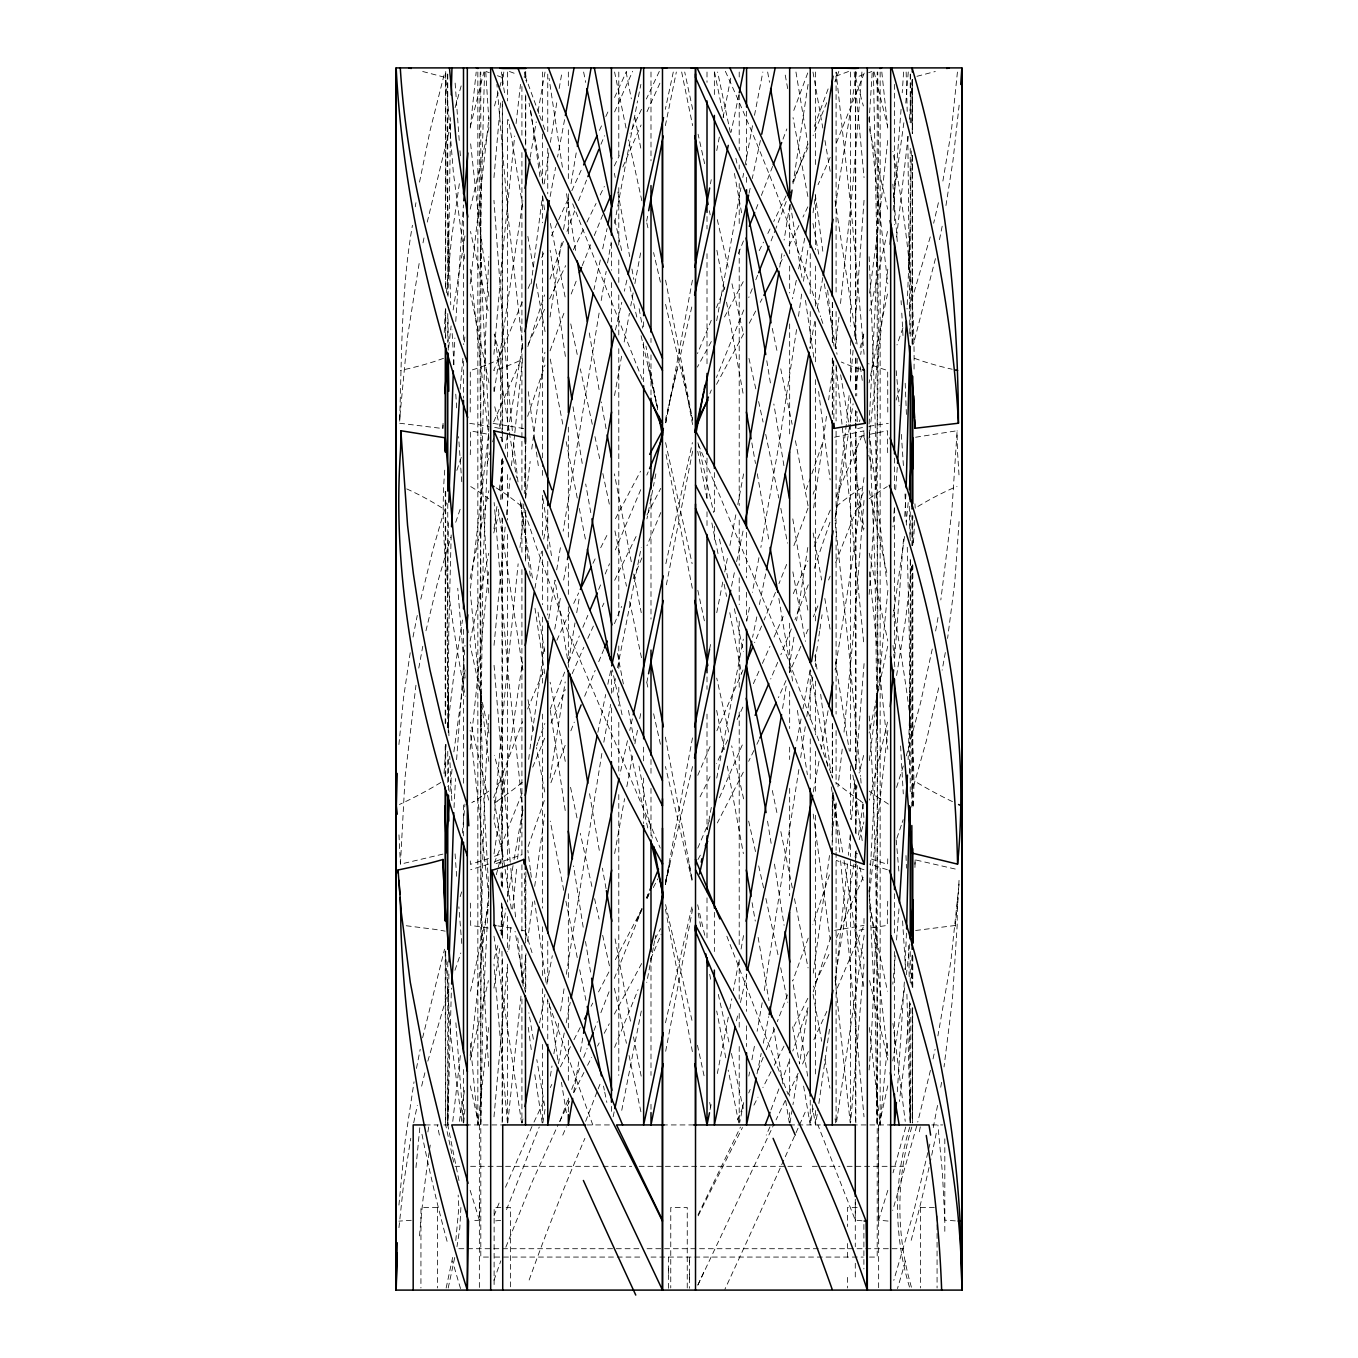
<?xml version="1.0" encoding="UTF-8"?>
<svg xmlns="http://www.w3.org/2000/svg" width="1358" height="1358" viewBox="0 0 1358 1358"><rect width="100%" height="100%" fill="white"/><g stroke="black" fill="none" stroke-linecap="round" stroke-linejoin="round"><path stroke-width="0.75" stroke-dasharray="5 3.75" d="M445.39 337.514L445.424 308.86M445.458 288.388L445.696 72.11M445.186 776.98L445.203 746.153M445.203 723.542L445.254 491.273M488.897 426.463L483.092 563.791L480.936 726.734C478.627 570.037 481.683 413.256 488.88 256.713M493.973 391.308L493.973 387.522M501.968 935.068L501.968 900.184M501.968 885.806L501.968 871.412M501.968 863.196L502.002 517.907M502.002 499.421L502.002 458.308M502.002 441.859L502.341 102.088M502.358 85.724L502.358 77.525L497.469 75.709M502.392 1121.165L502.494 955.115M502.494 938.14L502.528 904.173M502.528 887.198L502.545 870.206M502.545 868.322L501.051 780.935L494.414 755.32M525.359 943.148L525.359 873.466M525.41 561.075L525.427 511.745M525.427 497.351L525.444 445.984M525.665 145.068L525.699 95.96M525.784 989.082L525.801 955.115M525.818 938.14L525.869 870.206M668.425 1273.583L668.425 1268.083M689.575 1279.083L689.575 1273.583M689.575 1262.567L689.575 1257.067L689.575 1288.267M855.625 1121.165L855.642 864.35M855.642 862.466L855.642 851.721M855.829 1122.913L856.049 921.997L857.356 865.47M873.415 72.025L877.251 266.032L878.711 150.585L877.743 72.025M869.086 890.424L875.112 1010.878L877.2 1124.933C877.183 988.132 877.743 851.16 869.137 714.563M888.081 1221.063L878.626 1220.163L878.643 1124.933L878.643 1288.029M911.846 807.11L911.982 566.15M911.999 545.729L912.016 515.106M912.118 343.574L912.236 155.712M912.253 133.237L912.287 80.156M912.848 805.617L912.848 565.183M912.848 544.643L912.848 515.87M448.021 296.265L450.635 117.62M451.179 534.984L448.802 629.127L448.242 735.561M912.542 1122.913L912.729 1007.738M912.763 987.538L912.814 955.2M458.987 1180.577L447.767 1124.933L451.416 988.115M909.894 333.712L907.823 136.292M911.32 150.908L909.945 234.068L907.042 308.962M907.263 547.274L909.317 637.292L909.554 727.073L910.895 637.309L910.352 557.544M909.622 773.211L909.741 694.413M448.87 974.009L447.767 1124.933L448.021 1092.222M832.182 845.304L832.284 792.631M480.97 694.108C479.866 819.434 480.053 944.913 488.897 1069.985M525.393 446.612L524.273 493.599M855.608 71.516L855.88 343.608M869.12 256.713C876.334 413.256 879.373 570.037 877.064 726.734L874.908 563.791L869.103 426.463M484.585 72.025C479.493 246.07 475.589 420.573 488.846 594.38M877.506 694.193L874.824 786.825L869.086 892.681L887.826 1055.522M501.866 459.836L500.678 499.506M832.284 832.081L833.286 792.648M855.642 832.081L856.864 785.722M878.32 200.458L875.52 300.542L869.069 424.579M442.912 854.114L400.423 864.146L405.108 776.793L415.955 685.23M443.064 423.323L442.861 428.551L399.541 423.221C401.849 357.12 400.95 290.748 412.442 225.275M448.327 522.728L447.088 629.127L448.446 727.073L448.259 694.413M908.841 267.356L909.571 233.882M910.2 694.481L908.129 759.682M447.461 74.113L446.969 184.145L450.754 304.803M480.257 72.025L479.289 150.585L480.749 266.032L480.715 233.61M460.888 1207.517L459.802 1228.294L456.967 1246.678M887.742 858.833L887.623 864.367L869.578 858.443M833.727 361.075L833.863 419.877M470.275 454.709L470.462 447.919A469.325 331.861 -90 0 0 470.632 430.859L488.218 434.305M887.725 901.237L887.521 908.112A465.964 329.485 -90 0 0 887.334 925.392L869.816 928.04M914.936 867.473L915.173 859.835L957.152 869.476M912.338 955.76L911.167 984.194M857.17 358.393L856.711 395.908M914.053 369.07C914.817 296.078 906.516 223.052 892.834 151.383M444.728 470.157C438.617 546.001 451.976 621.845 465.251 696.264M470.224 412.068L470.309 370.513L474.163 369.308A329.858 233.253 90 0 0 495.246 361.194L500.83 358.393L494.295 334.594M959.037 880.357L957.339 911.371A477.218 477.218 0 0 0 957.186 925.222L952.399 999.794L944.031 1066.913M906.448 933.099L904.92 969.765M915.615 437.242L957.135 430.741L951.788 511.864L940.822 599.947M444.236 332.557L445.237 310.744M442.861 428.551L442.997 425.071M959.071 521.608L954.81 582.073L947.595 638.413M913.272 806.177C916.922 739.108 903.732 672.346 893.191 606.381M453.623 364.742L454.896 338.04M914.749 520.335L913.289 545.712M454.03 807.62L455.524 778.524M905.888 493.956L904.649 518.569M494.685 427.329L500.372 428.551L500.83 358.393M523.815 503.954L523.594 508.418L535.68 545.152L564.86 624.357L660.243 848.088M904.343 982.004L897.282 1092.222M455.762 321.456L463.451 204.939M444.049 773.534L446.001 744.49M456.594 759.682L464.996 645.474M399.948 415.972L407.434 337.242L419.639 260.38M912.186 79.426L909.487 119.283M903.494 539.075L894.515 659.733M400.016 416.193L399.541 423.221M869.069 121.524L872.226 72.025M488.863 714.563C480.257 851.16 480.817 988.132 480.8 1124.933L482.888 1010.878L488.914 890.424M864.044 200.322L854.114 337.853M903.596 72.042L902.221 92.751M914.885 864.282L915.173 859.835M861.923 72.025L853.011 183.822L840.161 306.806M908.264 71.957L905.684 104.447M869.154 594.38C878.083 474.349 879.577 353.912 877.285 233.61M869.103 1069.985C877.947 944.913 878.151 819.434 877.03 694.108M957.424 72.076L951.415 130.402L942.707 182.125M909.945 1004.054L905.633 1052.806L899.335 1101.525M398.929 1205.089L405.142 1140.873L414.037 1081.834M864.011 500.474L853.927 629.009L843.708 735.374M901.067 109.336L892.919 213.104M897.265 467.373L895.669 489.932M446.375 292.887L451.399 239.364L459.564 182.125M959.071 884.092L950.872 961.345L937.903 1035.933M894.328 508.384L892.953 526.819M493.956 177.592L500.695 100.899M898.979 908.858L896.246 943.47M398.913 744.557L403.564 697.706L410.235 652.57M493.905 354.336L502.918 250.279L514.699 136.004M493.973 819.247L504.836 694.108L518.145 563.791M864.078 663.587L855.676 769.511M864.044 964.112L850.583 1122.913M415.972 1167.574L419.86 1127.038M398.946 1227.666L403.733 1182.886L410.778 1138.276M854.827 779.798L851.398 820.962M895.245 955.676L892.834 984.194M460.141 389.203L462.857 358.376M494.023 645.305L505.159 527.057M853.096 350.228L850.414 381.14M887.86 590.289L879.39 678.151L869.239 761.397M959.138 105.177L952.96 160.787L945.592 207.859M462.348 833.082L464.979 804.004M908.095 136.411L896.365 239.11M850.227 834.695L848.394 855.285M449.888 791.595L452.231 767.1M493.989 1116.819L507.536 964.112M508.826 949.836L511.1 925.341M887.623 1043.284L880.154 1124.933L869.29 1026.869M955.285 926.275L957.882 897.57M463.689 1122.896L464.996 1108.586M507.79 1122.896L521.149 994.548M849.106 395.568L846.509 422.355M847.613 863.875L835.068 984.346M452.774 1121.385L460.566 1053.791M911.625 566.575L905.718 618.535L896.331 677.269M464.385 341.927L465.183 333.712M470.377 1043.284L477.846 1124.933L488.71 1026.869M512.645 909.011L516.855 866.132M887.708 140.519L879.441 217.416L869.137 296.485M470.191 749.26L488.71 571.854M887.793 269.224L869.052 438.498M908.196 502.579L906.21 521.947M470.258 128.059L476.183 72.042M447.512 727.667L453.928 674.451L462.501 619.995M887.86 730.434L869.171 896.433M470.445 588.235L488.744 432.506M506.415 514.801L510.184 477.948M511.457 465.658L514.614 434.849M514.818 432.795L522.592 358.682M470.174 1055.522L488.931 892.579L483.176 786.825L480.494 694.193M517.585 858.935L522.881 809.147L513.918 860.446M846.306 424.409L835.17 520.878M909.826 943.997L906.414 974.637M470.224 283.788L488.982 117.62M903.851 122.78L893.089 200.611M448.7 347.258L451.111 325.937M842.215 749.09L837.954 786.825M503.801 72.025L502.426 84.383L502.358 71.516M516.074 123.595L520.487 84.366M519.961 547.461L524.443 508.588M453.878 751.84L465.132 669.901M522.592 982.309L526.038 953.723M525.648 498.352L530.18 461.431M838.955 317.246L835.204 348.378M904.564 536.444L892.919 617.007M531.114 283.839L542.47 196.299M835.917 804.004L831.69 838.344M528.686 759.377L529.535 752.519M529.976 749.09L544.609 645.305M527.549 941.484L533.066 898.589M833.676 360.736L828.652 399.88M531.742 449.091L544.898 352.282M493.989 528.822L496.96 506.262M829.5 855.506L813.102 974.314M453.148 309.964L465.047 235.579M534.696 886.333L544.779 814.104M864.028 477.524L850.736 571.854L835.102 669.935M829.483 1029.228L818.721 1104.597M864.163 935.136L836.409 1122.896M494.023 853.826L522.558 661.821M826.479 416.346L813.238 510.71M904.717 987.656L892.766 1060.921M494.227 391.443L522.949 200.78M813.035 212.799L815.343 196.163M807.823 250.279L803.444 281.547M499.201 489.848L503.36 461.092M493.939 988.115L499.88 947.358M801.661 294.058L798.385 317.025M544.219 183.822L548.802 152.673M796.569 329.553L779.543 440.875L760.853 547.461M856.575 72.042L835.221 206.874M821.454 618.824L822.065 614.75M808.061 84.383L793.021 183.822M798.877 769.511L763.96 992.511M800.66 757.509L805.26 726.683M819.655 631.029L818.127 641.214M819.96 629.009L821.166 620.861M863.756 333.932L860.7 354.472M863.162 804.191L857.984 838.429M550.041 317.025L561.906 239.857M807.789 547.478L796.535 620.861M806.788 716.498L813.238 673.772M815.089 661.55L816.311 653.419M816.616 651.382L817.533 645.288M550.092 778.083L565.2 681.903M807.654 1010.997L799.472 1063.942M459.377 1121.335L464.742 1088.912M501.764 935.136L505.94 908.655M858.833 366.796L855.031 391.443M550.397 142.301L557.052 100.899M505.227 448.768L507.79 432.336M558.681 1023.219L553.894 1053.774M560.599 1010.997L564.079 988.59M566.286 974.314L602.018 752.519M835.051 518.62L849.904 424.29M850.227 422.236L853.113 403.767M855.846 852.111L854.759 858.952M427.872 1131.927L429.009 1124.933M548.768 618.824L555.032 580.121L568.866 667.712M455.796 1240.55L458.834 1207.517L458.172 1195.057M550.363 1076.147L551.976 1065.979M789.762 204.634L784.109 240.043M793.972 637.157L788.811 669.749M911.846 1127.004C895.533 1180.323 896.127 1236.832 912.287 1290.1M415.276 206.806L415.938 202.698M508.113 430.282L522.762 343.981M563.57 229.451L568.968 196.163M797.553 1076.147L792.97 1104.614M853.944 864.078L835.068 978.083M812.186 1104.614L815.479 1124.933L818.093 1108.671M542.844 1122.913L545.152 1108.688L536.817 1059.596M782.564 708.452L786.197 686.045M779.713 267.153L782.429 250.466M790 1122.913L791.986 1110.725M941.569 1082.309L940.279 1089.999M556.695 569.919L560.43 547.478M507.909 896.433L513.324 863.875M568.544 661.55L575.011 622.898M522.253 1122.896L522.932 1118.805M573.704 1092.392L578.763 1061.837M803.613 1086.077L810.251 1124.933L812.95 1108.586M571.039 183.686L576.607 150.5M599.099 313.07L563.146 531.148M580.46 1051.652L583.193 1035.339M530.214 157.138L536.257 121.83M601.187 300.542L606.16 271.328M576.726 612.713L579.493 596.417M559.156 88.508L562.042 72.025M607.586 262.977L611.202 242.131M938.005 617.449L935.238 633.235M418.773 668.102L422.779 646.289M538.057 111.458L545.016 72.042M762.178 1002.713L757.136 1031.265M945.321 652.536L942.146 670.173M534.95 588.235L541.503 551.399M828.074 710.709L821.183 749.26M614.512 223.374L637.564 100.899M603.818 742.232L610.642 704.378M554.76 629.127L560.65 596.417M614.529 395.568L621.93 354.336M614.631 853.571L624.595 798.657M822.846 277.541L816.786 310.829M810.047 669.986L802.985 708.774M624.171 341.978L629.399 313.308M716.668 320.743L740.908 187.845M470.089 641.078L488.727 553.3M470.513 991.238L488.541 905.447M558.444 1063.603L564.215 1032.98M743.539 935.543L740.925 949.836M887.47 294.007L869.069 382.854M543.743 539.109L548.293 514.529M563.638 580.053L566.642 563.672M633.151 292.904L630.757 305.889M539.635 1022.897L544.914 994.379M692.648 908.808L665.607 1051.652M707.246 829.534L708.503 822.676M708.825 820.962L711.354 807.229M751.908 1059.8L754.912 1043.504M818.993 761.227L813.255 792.02M564.572 119.691L557.595 157.036M634.865 283.635L641.112 250.279M692.444 280.138L665.403 424.579L670.071 399.659L692.41 304.345M626.819 786.655L633.252 752.366M745.152 165.014L752.536 125.649M742.826 177.457L743.607 173.315M665.895 880.425L692.648 737.088M716.752 778.083L743.318 639.177M814.851 321.235L809.826 348.089M738.667 962.075L733.337 990.627M419.52 182.125L430.113 130.402L444.983 71.38M612.899 692.156L615.581 677.897M653.69 945.762L655.608 935.543M653.3 947.799L646.748 982.462M743.607 473.857L737.784 504.565M758.952 557.663L752.366 592.343M937.546 1105.429L932.691 1130.535M413.002 637.055L417.262 615.429M550.143 196.486L555.626 167.407M546.85 984.194L552.299 955.676M710.455 183.822L711.236 179.663M692.631 451.145L665.692 588.269M729.857 1008.96L731.792 998.775M748.835 1076.096L749.599 1072.022M887.691 646.255L869.137 733.048M470.106 578.423L488.846 490.662M416.465 1068.423L420.199 1049.293M646.646 221.116L648.241 212.799M617.517 667.712L641.231 547.478M716.752 150.585L719.519 136.072M754.505 115.311L762.856 72.025M634.882 743.794L637.513 730.095M728.312 1017.108L716.82 1076.147M801.067 718.959L796.161 744.252M723.084 117.433L731.096 76.15M735.832 514.801L729.908 545.441M641.299 1010.997L621.268 1112.745M746.883 620.861L750.023 604.565M932.267 649.039L920.571 702.68L906.261 756.1M639.737 718.535L641.332 710.387M709.572 649.379L711.168 641.231M724.731 571.956L727.922 555.643M942.18 226.192L938.853 242.844M655.863 473.857L653.453 486.147M566.201 1022.778L570.224 1002.391M716.752 612.713L723.135 580.121M804.734 238.227L798.181 271.057M887.504 231.437L869.867 310.778M743.692 1102.56L739.618 1122.896M652.638 490.238L646.951 518.875M646.934 681.903L647.749 677.829M665.301 884.516L669.392 864.095L665.539 882.428M423 242.844L424.409 235.817M413.698 1122.794L417.296 1105.412M638.396 96.774L640.891 84.383M470.207 1060.038L488.405 980.578M665.352 125.649L676.335 72.025M711.117 1104.614L709.487 1112.745M738.837 94.856L731.096 132.201M796.314 280.291L792.495 298.794M765.623 573.908L759.377 604.599M920.317 1126.851L918.619 1135.118M470.191 209.149L489.05 126.888M757.017 1073.822L761.193 1053.401M763.281 1043.199L768.713 1016.667M613.137 1116.768L614.393 1110.64M756.83 616.855L752.587 637.292M887.793 1085.857L879.152 1124.933M597.843 732.268L605.702 694.481M607.824 684.279L610.811 669.986M731.538 586.198L734.525 571.871M736.647 561.635L743.064 530.91M673.279 72.042L665.318 109.336M760.395 140.434L752.264 178.475M938.684 687.827L926.377 740.704L911.49 793.411M446.154 1288.029L453.182 1254.928M909.792 1127.004C893.547 1179.525 893.547 1235.508 909.792 1288.029M427.244 222.118L451.416 121.354M425.971 630.74L437.734 581.869L450.873 537.14M600.304 259.955L593.972 289.543M448.208 1288.029L454.845 1256.999M887.521 722.15L869.443 800.117M422.593 1037.835L444.541 949.174M602.68 248.853L607.06 228.517M665.878 563.672L692.41 442.606M665.437 884.465L669.85 864.078M933.031 1058.884L935.102 1049.31M929.874 1144.081L913.611 1212.083L893.802 1280.339M749.056 193.243L750.261 187.71M736.46 1020.86L738.243 1012.712M740.466 1002.527L746.747 974.009M632.336 718.857L629.756 730.434M470.275 126.854L483.889 71.957M420.776 599.15L432.863 549.905L446.442 502.85M627.481 740.704L619.791 774.926M665.488 1022.778L692.41 904.581M935.441 258.614L913.442 344.202M938.412 202.698L933.659 223.221M615.446 330.011L621.794 302.274M692.546 766.523L666.048 880.374M626.87 280.087L624.324 291.189M665.301 420.182L670.071 399.659M930.434 1070.359L917.736 1122.098M670.088 399.88L677.778 366.796M421.642 1086.145L425.377 1070.749M863.637 755.404L859.105 773.025M493.786 532.913L498.59 514.546M427.821 1061.141L449.651 986.4M930.247 236.92L908.638 310.778M859.461 421.591L859.92 419.843M863.298 824.187L863.875 821.963M862.72 826.394L859.224 839.702M905.701 1127.038L893.021 1172.82M496.281 874.756L497.809 869.001M916.735 1125.935L892.715 1210.453M494.516 105.975L499.167 88.898M863.705 334.594L859.393 350.466M856.236 850.804L855.642 853.028L857.628 853.842M498.318 867.083L500.406 859.427A379.018 268.001 -90 0 1 494.482 861.838M494.142 958.884L498.437 943.403M455.117 107.588L461.839 83.449M499.693 86.997L502.358 77.525M501.068 934.117L501.662 899.692M887.843 1190.321L878.626 1220.163M830.756 937.054L812.797 993.224M903.308 765.98L896.467 787.725M527.855 346.494L544.592 294.907M460.175 896.636L461.839 891.374M829.432 874.824L812.865 924.696M527.651 416.346L544.999 365.047M829.976 522.219L813.798 569.579M896.11 400.067L899.522 389.576M902.221 822.473L903.138 819.672M456.848 470.411L461.737 456.016M455.711 522.287L460.752 507.468M454.947 970.291L460.837 953.01M901.288 825.274L896.535 839.244M528.143 846.526L544.49 800.117M807.942 1007.67L792.8 1051.007M902.934 327.872L896.993 344.932M550.007 279.035L563.366 241.351M493.973 1280.339L500.83 1260.818M808.197 938.14L792.953 980.357M550.058 350.822L565.115 309.98M536.665 745.746L537.819 742.554M813.086 494.176L814.359 490.662M559.954 1121.385L568.391 1098.299M493.667 797.604L522.541 721.675M538.396 740.959L544.847 723.424M828.125 88.898L813.442 128.806M807.976 508.248L792.766 548.649M788.896 1061.854L782.276 1079.899M506.534 1209.622L539.228 1127.038M808.248 584.806L794.939 619.808M566.999 231.437L574.655 210.88M807.738 72.959L792.614 113.614M864.231 73.094L835.408 145.374M807.789 144.05L793.496 182.295M571.684 1089.422L580.341 1066.268M838.82 71.38L834.881 81.82M550.907 782.734L565.454 744.625M505.855 1247.17L531.725 1182.886L558.121 1124.73M778.915 1088.912L770.716 1110.538M787.555 994.82L777.285 1021.657M783.006 139.11L786.859 128.908M583.702 1057.356L587.097 1048.427M550.228 709.131L564.673 672.091M786.231 201.476L775.927 228.348M585.654 1121.335L597.452 1090.712M863.162 492.682L835.442 563.197M772.6 166.406L761.363 195.467M578.559 200.611L586.537 180.071M593.938 1030.569L597.401 1021.64M571.192 294.007L577.371 278.05M771.089 240.875L775.197 230.266M600.864 1012.712L609.267 991.238M756.016 209.166L758.698 202.325M494.006 1215.817L500.389 1199.725M598.148 1088.912L600.983 1081.681M774.501 1028.804L766.048 1050.226M582.242 265.659L590.713 244.423M570.869 730.791L574.281 722.15M755.795 279.816L757.9 274.503M614.308 978.439L642.028 909.334M786.621 564.419L778.966 583.668M752.281 288.677L748.75 297.555M738.379 253.64L743.454 240.943M743.777 309.964L716.447 377.49M826.75 102.682L813.136 135.596M614.597 1047.391L638.107 989.609M791.324 628.924L780.85 654.743M763.196 1057.356L757.458 1071.615M568.798 661.753L579.323 635.934M522.015 793.411L493.735 864.367L521.896 854.793M775.452 592.411L764.13 619.995M594.278 235.579L602.731 214.903M584.653 696.264L595.177 670.377M527.634 709.012L543.828 670.173M724.9 286.945L716.481 307.57M709.894 393.531L711.354 389.967M646.714 897.825L648.292 893.988M828.584 580.002L830.111 576.267M864.011 918.466A465.964 329.485 90 0 0 863.977 925.392L836.324 990.22M600.983 144.237L604.514 135.715M711.269 320.267L697.486 353.572M532.743 767.083L545.101 737.173M598.725 661.736L603.699 649.65M834.542 437.208L864.011 430.859L835.034 499.235M748.716 1092.969L750.193 1089.422M582.854 627.328L587.861 615.293M505.499 1187.231L532.217 1125.935M614.427 623.729L621.625 606.432M660.82 512.492L646.985 545.712M777.71 662.331L770.716 679M817.872 605.906L813.357 616.77M633.201 578.712L641.91 557.883M761.6 626.038L754.624 642.673M650.822 958.935L661.176 934.236M742.843 1107.194L736.902 1121.385M863.094 877.319L835.425 940.432M493.684 421.897L521.71 358.156M640.738 489.661L615.378 549.888M646.832 475.113L648.19 471.871M605.176 574.01L609.538 563.689M598.657 589.491L600.83 584.33M551.009 723.084L565.284 689.592M808.129 629.195L804.836 636.953M697.791 775.316L710.964 744.49M622.83 166.983L641.095 124.987M743.03 669.918L716.226 732.251M800.864 646.289L789.422 672.77M522.151 302.223L493.667 370.513L497.52 369.308A329.858 233.253 90 0 0 518.603 361.194L522.338 359.344M614.614 111.916L632.641 71.278M562.755 1135.118L566.32 1126.851M697.757 848.105L709.487 820.775M719.417 797.723L743.25 742.707M641.893 908.57L636.308 921.471L641.638 910.03M646.663 897.519L648.258 893.836M528.092 288.507L531.097 281.649M572.159 673.704L583.838 647.24M807.925 147.683L792.461 182.125M830.23 157.375L818.059 184.705M830.315 510.065L812.729 549.905M774.06 637.055L784.313 613.884M786.01 680.562L778.406 697.689M762.398 663.434L769.952 646.357M541.706 257.596L544.779 250.721M556.899 640.263L569.647 612.186M758.935 671.208L753.384 683.668M793.293 593.65L807.891 560.803M647.019 111.679L660.752 81.327M557.103 223.221L550.177 238.652M587.793 638.413L593.378 626.072M769.952 1126.851L766.235 1135.118M558.647 219.809L568.713 197.572M742.86 707.077L736.443 721.132M826.886 1011.269L812.831 1041.942M571.837 190.697L582.022 168.358M599.421 130.402L602.612 123.476M605.787 116.55L608.978 109.625M614.563 97.47L626.53 71.38M534 1122.098L544.779 1099.08M528.143 344.202L544.592 309.318M659.309 71.363L646.391 98.981M602.273 606.686L603.92 603.173M646.968 898.606L648.751 894.803M697.774 1285.228L772.974 1126.342M697.995 1284.77L704.598 1270.579M573.704 603.444L578.644 592.954M808.366 1051.533L801.169 1066.913M807.823 206.84L802.985 217.025M727.752 739.872L716.43 763.671M828.923 954.419L813.289 987.147M798.148 1073.312L788.285 1094.175M786.044 195.858L773.721 221.524M641.502 109.319L630.01 133.373M756.864 744.32L759.088 739.669M785.23 1100.591L776.046 1119.892M614.665 580.307L636.834 534.95M549.617 298.845L565.692 265.625M642.028 908.689L614.495 961.345M647.121 898.079L650.516 891.001M559.666 1121.504L569.834 1100.608M698.029 1214.901L740.466 1127.038M753.894 750.516L748.648 761.346M614.325 165.931L619.282 155.661M798.928 225.513L787.878 248.107M550.296 1087.588L551.84 1084.397M573.382 249.855L583.617 228.908M586.945 222.118L596.06 203.445M600.219 194.924L604.361 186.402M807.84 998.3L792.817 1028.583M592.92 563.349L595.5 558.138M710.081 776.674L698.776 799.404M698.148 1215.834L742.486 1127.53M767.83 233.457L770.359 228.348M560.413 1066.845L570.75 1046.118M573.806 1092.579L584.313 1071.734M743.318 772.159L717.347 822.948M600.677 547.732L608.486 532.251M779.984 263.876L784.381 255.117M759.173 250.704L763.519 242.097M783.99 1046.118L774.298 1065.249M573.959 1039.753L580.443 1027.004M771.038 1071.615L762.907 1087.571M753.928 1105.14L758.002 1097.162M646.968 514.954L660.752 488.388M587.573 1065.317L591.698 1057.322M591.086 1006.278L592.733 1003.087M615.48 518.654L640.518 471.243M743.25 281.649L723.288 319.317M760.242 302.342L762.059 298.845M598.522 991.934L608.995 971.853M653.266 887.606L657.883 878.813M597.52 1046.118L599.184 1042.91M755.659 311.067L748.309 325.02M604.225 1033.319L609.284 1023.745M743.675 333.745L716.532 384.348M614.376 1014.154L641.757 963.331M697.961 859.58L700.405 855.014M711.32 341.503L697.384 367.084M654.946 939.074L660.599 928.685M471.786 802.731L473.925 801.305M495.127 802.731L497.266 801.305M494.55 856.304L502.562 853.231L494.244 821.997M848.546 71.499L835.543 76.32M863.722 74.503L855.54 77.525L863.382 105.975M868.611 72.704L871.87 71.499M443.523 358.342L435.612 361.109A328.008 328.008 0 0 1 405.821 369.24L400.372 370.479M488.541 864.061L470.632 869.731M488.524 858.477L470.377 864.367L470.258 858.833M916.922 76.32L935.306 71.499M863.875 435.68L855.998 437.751L855.998 442.182L857.713 508.265L864.146 532.794M857.645 428.568L863.315 427.346M869.782 434.288L887.419 430.741A457.306 323.374 90 0 0 887.742 454.692M834.627 930.383L863.977 925.392M863.909 929.212L861.94 929.636A379.238 268.595 88.8 0 0 856.032 931.011L863.858 958.884M869.069 426.242L888.285 423.357M915.631 930.485L957.186 925.222M479.374 1202.305L479.374 1220.163L471.939 1220.876M500.678 1220.367L493.939 1221.012M411.27 1220.299L398.879 1221.131M425.292 1124.933L438.379 1124.933M443.845 1124.933L450.415 1124.933M465.556 1124.933L505.617 1124.933M586.911 1124.933L611.473 1124.933M662.483 1124.933L693.632 1124.933M789.66 1124.933L796.128 1124.933M797.893 1124.933L822.235 1124.933M852.383 1124.933L892.444 1124.933M931.826 1124.933L942.791 1124.933M455.083 1166.318L459.632 1166.318M470.598 1166.318L601.271 1166.318M603.156 1166.318L631.725 1166.318M639.16 1166.318L804.853 1166.318M812.305 1166.318L839.889 1166.318M847.103 1166.318L903.494 1166.318M437.412 1207.517L420.963 1207.517L420.929 1287.978M500.864 1207.517L494.142 1207.517L494.108 1287.978M506.161 1207.517L510.591 1207.517L510.625 1287.978M857.136 1207.517L847.409 1207.517L847.375 1226.58M920.588 1207.517L937.037 1207.517M458.834 1248.715L639.533 1248.715M647.053 1248.715L837.75 1248.715M839.567 1248.715L903.494 1248.715M488.456 1257.067L480.8 1257.067L480.8 72.025M494.719 1257.067L642.928 1257.067M651.042 1257.067L863.281 1257.067M869.544 1257.067L877.2 1257.067L877.2 72.025M955.319 1220.876L944.812 1220.163L942.418 1172.82L937.886 1124.933M862.041 1220.808L855.285 1220.163L817.872 1124.933M406.246 925.749L433.983 929.245A387.658 387.607 6.8 0 1 445.152 931.147M493.073 423.357L523.73 428.551M469.715 423.357L488.931 426.242M497.86 925.884L513.511 928.414M488.184 928.04L470.666 925.392A465.964 329.485 90 0 0 470.479 908.112L470.275 901.237M422.711 71.499L445.713 77.525L453.385 172.721L465.149 262.111M500.05 437.208L502.002 437.751L502.002 442.182M887.368 869.731L869.46 864.061M864.011 869.731L842.147 862.636A386.792 273.501 90 0 1 836.239 860.327M914.477 358.342L922.388 361.109A328.008 328.008 0 0 0 952.179 369.24M509.454 71.499L517.568 74.503M486.096 71.499L489.338 72.704M524.086 76.931L525.716 77.525L538.939 113.563M888.37 804.123L879.831 798.436M860.734 801.305L862.873 802.731M725.359 71.278C761.787 151.196 793.276 233.304 820.656 316.737M698.284 444.321L789.202 661.753L830.875 772.957L820.656 694.193M642.283 379.272L571.769 201.476M726.853 936.222L788.302 1094.752M592.801 1124.933L547.563 1000.439M543.149 124.987L545.254 130.708M539.635 115.464L542.453 123.086M831.436 774.552L832.505 777.761M821.301 318.723L823.865 326.667M479.374 1220.163L470.157 1190.321M532.03 952.688L525.342 931.028L524.29 872.939M874.111 71.957L887.725 126.854M859.682 867.117L863.722 882.445M500.372 428.551L494.091 404.141M869.595 980.578L887.793 1060.038M869.324 128.806L887.691 209.149M488.659 800.117L470.513 722.15M488.133 310.778L470.496 231.437M869.205 553.198L887.809 641.078M869.46 905.463L887.487 991.238M488.931 732.981L470.072 644.524M488.948 382.854L470.53 294.007M665.556 280.138L692.699 420.267M869.188 490.662L887.3 574.926M665.59 304.345L692.699 420.182M697.673 904.801L705.243 937.36M691.952 880.374L665.454 766.523M660.412 282.141L653.588 252.554M647.783 827.956L628.601 744.116M665.59 904.581L692.512 1022.778M728.16 267.153L716.752 217.263M731.979 283.788L743.386 333.712M697.927 442.759L713.629 512.475M641.095 335.766L657.645 407.689M636.8 317.076L629.195 283.788M478.916 1124.933L470.292 1085.857M648.207 366.592L657.272 407.943M646.832 222.967L648.513 230.368M665.59 442.606L692.122 563.672M743.624 798.877L731.673 745.831M748.648 821.098L755.574 851.89M748.971 358.376L755.88 389.203M621.658 250.517L614.648 219.096M718.297 994.379L729.212 1043.284M660.412 744.252L653.419 712.848M704.649 163.724L698.097 134.204M641.842 200.78L628.533 139.823M758.698 865.912L763.654 888.302M728.618 732.149L716.735 678.1M622.066 714.783L612.339 669.935M594.583 898.69L599.082 919.043M602.68 935.322L609.436 965.861M614.393 988.268L626.428 1043.284M758.596 401.527L763.077 422.066M591.901 886.468L580.307 833.286M719.468 539.109L727.854 577.999M765.895 898.47L778.151 955.506M731.436 1053.485L743.182 1108.586M697.452 1045.236L704.089 1075.859M692.682 109.336L684.721 72.042M592.292 424.29L580.324 368.85M594.94 436.597L600.236 461.228M646.748 682.242L648.513 690.407M629.06 1055.522L641.536 1114.714M735.866 158.292L737.054 163.826M697.825 590.289L704.412 620.946M577.235 354.472L570.53 322.831M730.349 132.439L717.618 72.042M765.725 434.39L778.813 498.046M602.85 473.535L609.352 504.276M641.502 657.73L629.026 598.471M576.997 817.889L570.513 787.08M453.623 1162.176L445.713 1124.933L445.713 950.94M772.261 328.381L776.895 350.364M734.355 608.69L743.369 651.602M626.038 128.059L614.597 72.042M772.312 790.509L777.642 816.175M614.936 530.91L626.462 586.198M709.691 1102.441L710.981 1108.569M780.748 368.85L792.121 424.29M681.665 72.025L692.648 125.649M780.697 967.728L787.776 1002.391M439.381 1135.118L437.31 1124.933M714.546 72.025L723.729 117.433M780.833 831.571L792.444 888.505M665.352 737.088L692.427 880.374M565.115 296.944L550.024 221.575M603.495 1086.077L604.344 1090.168M738.786 1122.913L728.194 1070.053M579.713 969.765L585.943 1000.354M604.751 1092.222L606.856 1102.441M577.235 957.543L565.777 900.507M794.481 898.69L808.061 967.898M711.864 522.966L718.416 555.643M724.12 584.195L726.564 596.417M692.308 588.269L665.369 451.145M565.268 761.397L550.143 682.242M795.415 440.705L808.163 506.33M706.975 498.437L697.74 451.28M583.634 72.042L585.688 82.397M585.383 539.075L579.272 508.316M563.757 890.339L550.262 821.098M729.789 612.713L741.638 673.823M577.252 498.046L565.963 440.552M641.18 1076.147L633.218 1035.441M780.833 508.316L787.521 543.183M626.106 72.025L631.334 98.828M716.668 710.387L724.748 752.366M631.283 561.754L614.393 473.857M633.677 573.993L641.248 612.713M725.783 1057.848L716.701 1010.997M617.449 653.419L623.373 683.94M692.393 1051.652L665.352 908.808M562.772 424.12L550.126 358.376M709.368 210.711L710.166 214.87M634.916 117.433L641.248 150.585M792.597 1026.869L799.556 1063.603M628.482 710.387L634.509 742.096M630.468 1021.182L614.461 935.543M807.857 196.486L793.038 117.62M681.716 366.932L687.929 399.659M692.597 424.579L687.912 399.88M709.708 974.314L711.253 982.462M812.967 223.493L819.23 256.747M716.888 250.279L724.493 291.053M727.345 766.082L743.369 853.571M544.745 792.02L536.512 747.545M813.086 994.379L821.692 1041.246M689.066 864.095L692.105 880.425M698.199 913.102L700.864 927.395M639.007 766.082L652.332 838.124M545.084 331.641L536.274 283.788M824.272 283.788L837.054 354.268M813.136 532.964L821.624 580.053M734.423 173.434L741.621 212.951M614.393 173.315L615.174 177.457M617.856 192.004L629.671 256.526M657.679 409.827L645.933 346.103M787.691 88.61L784.686 72.042M792.868 571.854L805.413 641.366M726.564 302.172L743.471 395.568M631.945 269.037L633.83 279.459M639.143 308.673L642.673 328.161M606.058 428.687L601.255 401.934M542.979 184.145L529.077 103.157M767.66 72.025L769.494 82.312M590.781 512.679L585.705 484.008M533.422 730.434L527.787 698.487M812.984 72.042L822.829 128.059M827.599 766.37L810.471 669.935M831.249 786.893L842.928 853.605M533.287 267.153L527.787 235.969M606.024 888.59L602.409 868.169M795.958 72.025L807.925 144.372M751.857 442.929L755.472 463.485M752.077 902.68L755.286 921.064M599.065 389.593L588.727 329.773M757.272 473.738L768.696 539.279M824.968 1059.596L829.925 1088.165M599.285 850.363L588.982 790.271M840.653 374.808L848.563 422.066M824.832 598.471L830.061 629.127M758.137 937.393L768.967 1000.676M544.728 651.602L537.445 608.69M824.968 140.519L830.23 171.685M522.779 206.874L508.588 119.691M525.359 992.342L515.038 931.249M533.355 1039.21L528.839 1012.712M844.082 860.446L864.061 988.115M778.847 598.454L793.123 683.94M792.8 518.875L807.942 610.676M773.449 1027.191L782.955 1084.244M582.209 463.485L572.55 403.818M590.577 972.107L585.502 941.484M522.898 669.935L498.131 508.316M783.922 465.658L773.839 404.005M835.068 1118.805L835.747 1122.896M766.795 360.736L770.478 383.414M789.321 1122.896L785.654 1100.523M566.354 1112.745L561.431 1082.258M511.321 908.858L494.074 799.064M461.771 1121.335L450.533 1034.745L445.56 952.756M835.051 200.78L857.441 346.256M790.39 204.481L801.95 277.372M835.442 661.821L849.361 751.11M767.542 821.166L771.717 846.917M532.421 577.999L520.046 500.185M521.591 1122.896L493.837 935.136M575.571 250.466L565.947 190.069M583.176 927.191L573.568 865.912M542.181 1122.896L534.407 1072.022M848.903 424.12L864.011 528.822M892.936 1023.44L905.243 1121.385M797.401 710.387L807.382 774.654M774.467 864.095L784.092 925.341M807.637 1076.147L792.648 980.425M509.063 430.452L494.244 333.932M509.386 432.506L516.498 477.626M557.883 1059.885L549.124 1002.849M562.399 167.204L549.039 78.204M814.936 655.49L817.092 669.749M504.497 92.751L501.425 72.042M551.45 555.643L542.979 498.437M544.762 673.772L534.746 606.602M550.296 710.387L565.234 810.658M805.464 300.322L813.985 358.461M524.324 72.042L525.563 80.343M546.086 982.462L534.526 900.846M852.909 775.095L862.364 841.841M565.369 356.407L550.177 250.279M813.221 814.104L830.196 939.447M525.24 72.025L526.717 82.312M530.808 111.186L540.348 179.545M530.35 576.03L520.233 500.406M860.361 366.796L862.364 381.174M815.241 194.228L823.271 254.642M538.294 465.658L528.262 391.647M542.657 196.163L544.965 212.799M488.863 296.485L478.559 217.416L470.292 140.519M531.25 1049.615L528.245 1027.191M818.602 391.46L830.111 479.9M488.761 761.397L478.61 678.151L470.14 590.289M530.435 870.223L527.855 850.363M530.689 872.26L531.504 878.388M869.256 432.506L887.555 588.235M488.948 438.498L470.207 269.224M488.829 896.433L470.14 730.434M522.796 348.378L508.181 217.11L496.926 84.383M522.915 810.862L507.739 669.749L494.142 502.528M827.616 290.103L834.05 346.307M835.17 980.272L850.21 1122.896M517.992 481.954L513.392 440.875M523.169 986.383L517.449 935.356M869.018 117.62L887.776 283.788M869.29 571.854L887.809 749.26M835.238 522.915L848.394 645.288L860.548 776.369M833.591 795.415L839.719 852.077M881.817 72.042L887.742 128.059M854.199 72.025L864.044 177.592M836.29 366.932L863.977 645.305M515.531 916.973L510.387 863.875M840.585 860.649L864.011 1116.819M512.322 430.588L503.546 333.728L493.956 200.322M510.235 862.16L493.922 663.587M507.417 1122.913L493.956 964.112M465.132 678.1L457.731 588.235M896.246 370.7L899.2 405.635M893.004 645.474L894.073 657.73M896.246 839.923L899.098 874.043M892.851 184.145L897.349 242.386M894.413 661.821L894.922 667.949M860.683 778.083L861.125 783.226M958.986 474.876L957.492 451.179A460.956 460.956 0 0 1 957.135 430.741M461.754 943.47L458.868 906.821M862.805 803.8L864.028 819.247M864.095 354.336L851.822 216.957L836.087 72.025L836.087 294.992M459.989 150.806L460.481 157.036M459.208 140.434L454.947 80.326M901.373 434.39L903.647 469.308M461.754 481.734L458.597 436.597M902.578 920.877L905.616 969.765M456.627 876.3L454.964 852.111M914.919 503.801L915.224 508.231M398.963 834.864L400.423 864.146M485.774 72.025L488.931 121.524M456.661 407.875L455.592 391.443M900.592 745.966L903.291 793.921M488.931 424.579L482.48 300.542L479.68 200.458M453.945 364.742L451.993 329.773M455.881 1022.778L463.333 1122.896L463.502 1069.187M901.084 300.644L901.322 304.803M901.797 313.121L903.104 338.04M451.586 795.635L451.942 802.476M905.005 493.956L906.584 528.822M451.484 793.921L449.939 761.397M906.906 994.226L910.216 1122.896L909.504 998.453M905.192 383.228L906.482 416.074M500.406 859.427L500.593 863.96M449.719 756.253L449.871 759.682M857.305 421.642L856.966 411.423M905.99 855.54L906.448 868.152M887.776 412.068L887.691 370.513L883.837 369.308A329.858 233.253 -90 0 1 868.458 363.672M500.932 872.939L501.357 886.333M448.938 735.697L447.8 694.481M906.142 72.042L907.212 111.407M910.539 74.113L911.286 125.988M909.283 506.33L910.03 539.109M908.604 945.508L909.215 978.083M876.996 1092.392L877.2 1124.933M909.979 1092.222L910.216 1122.896L910.233 1003.138M448.225 350.143L448.038 317.076M448.496 790.322L448.293 757.815M448.055 234.068L448.14 267.153M912.304 79.579L912.389 133.254M912.423 155.304L912.712 343.625M912.135 955.03L912.169 987.113M912.186 1007.891L912.287 1121.165M855.896 357.935L855.93 392.734M855.964 411.151L855.964 421.387M855.981 423.424L856.015 768.662M855.285 1202.305L855.285 1220.163M832.454 302.664L832.488 343.608M832.505 357.935L832.539 413.188M525.376 955.268L525.41 991.629M501.985 951.228L502.171 1122.913M445.186 951.33L445.458 1124.933M944.812 1138.819L944.812 1234.354M937.071 1215.987L937.071 1287.978M920.554 1207.517L920.554 1287.978M912.287 80.58L912.287 133.44M912.287 156.696L912.287 344.847M912.287 516.091L912.287 545.678M912.287 564.707L912.287 805.718M912.287 955.811L912.287 987.521M912.287 1008.671L912.287 1122.828M910.233 74.096L910.233 125.7M910.233 148.412L910.233 336.292M910.233 511.779L910.233 540.671M910.233 559.258L910.233 792.546M910.233 951.517L910.233 984.55M894.498 84.417L894.498 224.8M894.498 458.087L894.498 489.067M894.498 507.637L894.498 658.358M894.498 893.717L894.498 932.929M894.498 951.517L894.498 1075.383M880.154 72.025L880.154 1124.933M863.892 1224.458L863.892 1268.932M856.015 785.094L856.032 834.423M856.032 852.926L856.032 931.028M855.642 72.059L855.642 342.012M855.642 358.614L855.642 395.993M855.642 410.54L855.642 420.912M855.642 423L855.642 769.782M855.642 784.313L855.642 834.695M855.285 1199.267L855.285 1246.746M855.285 1263.263L855.285 1277.708M850.397 72.025L850.397 325.971M850.397 340.417L850.397 379.646M850.397 398.217L850.397 751.263M850.397 765.708L850.397 819.383M850.397 835.9L850.397 856.542M850.397 860.683L850.397 1122.879M847.375 1243.521L847.375 1260.462M847.375 1277.403L847.375 1287.978M836.087 311.508L836.087 348.683M836.087 365.2L836.087 420.929M836.087 431.25L836.087 714.104M836.087 730.621L836.087 784.296M836.087 802.867L836.087 850.363M836.087 852.417L836.087 1122.879M832.624 723.339L832.624 776.759M832.624 793.191L832.641 844.557M832.284 302.545L832.284 342.012M832.284 358.614L832.284 414.682M832.284 724.103L832.284 778.083M815.479 72.025L815.479 167M815.479 195.908L815.479 249.583M815.479 266.1L815.479 307.383M815.479 321.829L815.479 363.129M815.479 379.646L815.479 621.2M815.479 654.233L815.479 666.608M815.479 681.071L815.479 734.746M815.479 751.263L815.479 794.617M815.479 815.258L815.479 1075.383M815.479 1110.488L815.479 1124.933M810.251 253.708L810.251 297.062M810.251 311.508L810.251 348.683M810.251 670.75L810.251 722.354M810.251 738.871L810.251 782.225M810.251 1100.167L810.251 1124.933M789.66 206.229L789.66 253.708M789.66 266.1L789.66 292.938M789.66 323.9L789.66 435.392M789.66 623.254L789.66 674.875M789.66 691.392L789.66 728.55M789.66 747.138L789.66 759.512M789.66 788.421L789.66 895.771M789.66 1058.867L789.66 1096.042M789.66 1112.558L789.66 1122.879M746.561 111.254L746.561 164.929M746.561 177.321L746.561 185.571M746.561 532.421L746.561 577.846M746.561 592.292L746.561 621.2M746.561 974.229L746.561 1011.387M746.561 1025.833L746.561 1046.492M739.21 72.025L739.21 78.221M739.21 94.737L739.21 150.483M739.21 164.929L739.21 169.054M739.21 183.517L739.21 224.8M739.21 249.583L739.21 505.583M739.21 520.029L739.21 565.454M739.21 577.846L739.21 604.683M739.21 621.2L739.21 687.25M739.21 712.033L739.21 947.392M739.21 959.783L739.21 998.996M739.21 1013.458L739.21 1027.904M739.21 1046.492L739.21 1122.879M714.359 72.025L714.359 96.808M714.359 472.55L714.359 511.779M714.359 526.225L714.359 542.742M714.359 912.287L714.359 951.517M707.009 72.025L707.009 82.346M707.009 216.55L707.009 228.925M707.009 253.708L707.009 367.254M707.009 458.087L707.009 501.458M707.009 511.779L707.009 528.296M707.009 676.929L707.009 689.321M707.009 714.104L707.009 829.704M707.009 897.842L707.009 939.125M687.25 1287.978L687.25 1207.517L670.767 1207.517L670.75 1287.978M668.425 1257.067L668.425 1288.267M650.991 72.025L650.991 160.804M650.991 338.346L650.991 342.488M650.991 354.862L650.991 396.163M650.991 495.263L650.991 619.129M650.991 759.512L650.991 776.029M650.991 788.421L650.991 835.9M650.991 957.713L650.991 1075.383M650.991 1104.292L650.991 1112.558M643.641 321.829L643.641 330.096M643.641 342.488L643.641 381.7M643.641 747.138L643.641 761.583M643.641 778.1L643.641 823.525M618.79 72.025L618.79 158.733M618.79 187.642L618.79 245.442M618.79 259.904L618.79 282.617M618.79 294.992L618.79 336.292M618.79 348.683L618.79 617.058M618.79 645.967L618.79 670.75M618.79 687.25L618.79 705.837M618.79 722.354L618.79 773.975M618.79 794.617L618.79 1075.383M611.439 243.388L611.439 270.225M611.439 282.617L611.439 321.829M611.439 670.75L611.439 693.446M611.439 707.908L611.439 759.512M611.439 1106.363L611.439 1114.612M568.34 72.025L568.34 86.488M568.34 129.842L568.34 179.392M568.34 193.838L568.34 235.121M568.34 427.125L568.34 540.671M568.34 563.383L568.34 594.363M568.34 606.737L568.34 662.483M568.34 893.717L568.34 980.425M568.34 996.942L568.34 1027.904M568.34 1040.296L568.34 1083.65M568.34 1098.096L568.34 1112.558M547.749 74.096L547.749 133.967M547.749 148.412L547.749 193.838M547.749 509.708L547.749 548.938M547.749 561.329L547.749 615.004M547.749 941.196L547.749 984.55M547.749 998.996L547.749 1040.296M542.521 72.025L542.521 121.575M542.521 133.967L542.521 183.517M542.521 195.908L542.521 222.746M542.521 251.637L542.521 478.746M542.521 495.263L542.521 536.546M542.521 550.992L542.521 604.683M542.521 617.058L542.521 683.125M542.521 714.104L542.521 908.163M542.521 926.75L542.521 976.3M542.521 988.675L542.521 1027.904M542.521 1044.421L542.521 1122.879M525.716 71.516L525.716 80.36M525.716 94.89L525.716 144.729M525.716 445.831L525.716 497.758M525.716 510.218L525.716 562.127M521.913 86.488L521.913 138.092M521.913 152.537L521.913 491.121M521.913 503.512L521.913 553.062M521.913 569.579L521.913 856.542M521.913 864.808L521.913 932.929M521.913 945.321L521.913 982.479M521.913 998.996L521.913 1122.879M507.603 72.025L507.603 100.933M507.603 119.521L507.603 458.087M507.603 474.604L507.603 520.029M507.603 534.475L507.603 860.683M507.603 864.808L507.603 901.967M507.603 916.412L507.603 951.517M507.603 968.033L507.603 1122.879M502.358 101.12L502.358 429.23M502.358 431.301L502.358 441.69M502.358 458.291L502.358 501.9M502.358 518.518L502.358 832.081M479.357 1124.933L479.357 1288.029M477.846 72.025L477.846 1124.933M463.502 212.425L463.502 344.542M463.502 361.058L463.502 398.217M463.502 629.45L463.502 786.35M463.502 804.938L463.502 835.9M447.767 74.096L447.767 294.992M447.767 313.579L447.767 342.488M447.767 503.512L447.767 728.55M447.767 751.263L447.767 786.35M447.767 961.837L447.767 1124.933M445.713 71.516L445.713 288.049M445.713 308.826L445.713 338.498M445.713 491.596L445.713 723.271M445.713 744.405L445.713 778.236M437.446 1207.517L437.446 1287.978M460.532 1288.572A1480.492 1062.686 52.9 0 1 452.52 1261.056M447.088 1241.348A1480.492 1062.686 52.9 0 1 421.761 1133.217M805.158 1112.219A1480.509 170.582 -65 0 1 724.866 1289.37M936.239 1133.217A1480.492 1062.686 -52.9 0 1 910.912 1241.348M905.48 1261.056A1480.492 1062.686 -52.9 0 1 897.468 1288.572M952.501 801.644A440.331 440.331 0 0 1 914.528 781.071M864.418 438.294A1582.732 1024.051 59.6 0 1 872.498 470.292M857.662 508.164A297.775 210.558 -90 0 1 863.416 503.292M869.239 498.709A297.775 210.558 -90 0 1 887.283 486.571M917.872 506.517A310.065 310.065 0 0 1 957.034 486.351M879.763 798.657A473.365 334.679 90 0 1 869.29 791.103M864.028 437.7A469.325 331.861 90 0 1 864.011 430.859M822.014 444.236A1582.766 1040.415 -59.2 0 1 806.194 489.729M836.256 506.619A280.427 198.285 -90 0 1 863.926 486.605M522.236 782.378A460.073 325.36 90 0 1 497.181 801.05M487.267 463.197A1582.766 1024.102 -59.6 0 1 490.832 448.972M492.648 441.859A1582.766 1024.102 -59.6 0 1 493.582 438.311M470.717 486.605A281.615 199.134 90 0 1 488.744 498.742M499.999 930.519A379.238 268.595 -88.8 0 1 501.968 931.011M440.807 782.497A403.581 403.581 0 0 1 399.422 804.479M406.721 488.914A283.856 283.856 0 0 1 442.742 508.367M496.128 487.828A281.615 199.134 90 0 1 523.645 508.282M521.404 930.094A379.238 267.679 88.8 0 1 525.342 931.045M501.187 781.24A460.073 325.275 -90 0 1 494.974 786.299M488.744 791.12A460.073 325.275 -90 0 1 473.993 801.559M860.819 801.05A463.451 327.753 -90 0 1 835.781 782.395M860.514 369.172A307.332 217.314 -90 0 1 841.298 362.043M529.145 1280.017A1480.492 821.624 -59.6 0 1 584.908 1138.343M419.52 1235.916A1480.509 1332.402 -15.3 0 1 430.231 1145.083"/><path stroke-width="1.5" d="M397.249 1253.027L396.163 1290.1L396.163 67.9L961.837 67.9L961.837 1290.1L396.163 1290.1L396.163 67.9C402.341 187.234 428.941 304.735 467.729 417.517M445.186 451.128L445.39 343.659M445.152 920.86L445.186 787.267M445.271 452.214L445.271 437.836L400.865 430.741A460.956 460.956 0 0 1 400.491 451.179C391.07 588.812 421.625 726.785 467.356 855.998M400.118 897.57L400.661 911.371A477.218 477.218 0 0 1 400.814 925.222C404.718 1049.276 429.332 1172.141 467.322 1290.1L467.322 67.9M525.359 869.358L525.41 569.291M525.444 443.93L525.665 149.176M662.432 435.782L662.432 431.691M662.449 261.771L662.483 140.994M622.609 1124.933C585.96 1037.885 551.789 949.666 523.764 859.427A379.018 268.001 -90 0 1 511.898 864.044L492.003 870.291L493.837 908.112A465.964 329.485 90 0 1 494.023 925.392L543.404 1038.106L662.483 1290.1L662.483 67.9L666.948 67.917M691.052 67.917L695.517 67.9L695.568 431.691M695.517 1124.933L695.534 924.968M695.534 865.369L695.517 504.005M695.517 260.787L695.517 141.283M867.321 67.9L867.321 1290.1C825.07 1161.956 759.903 1043.233 695.517 925.222M911.829 825.494L912.135 949.361M912.016 508.978L912.101 376.251M912.287 71.991L912.287 68.494M912.848 848.767L912.661 943.352M912.848 503.546L912.763 376.387M891.086 935.747C932.08 1049.395 961.328 1168.712 961.837 1290.1L961.837 67.9L960.734 84.485M525.427 442.182L525.444 437.751L493.989 430.859A469.325 331.861 90 0 1 493.82 447.919L492.037 485.298L524.086 566.931L561.143 655.642L594.532 730.349L628.703 799.896L662.483 864.146L662.483 862.975M662.483 432.591L662.466 435.205M695.517 73.909L695.5 77.525L737.598 172.721L778.541 272.737L810.471 357.935L834.202 428.381L864.927 423.357L864.367 370.411L817.092 259.31L729.857 67.9M695.517 68.494L695.517 1290.1M912.831 943.08L913.272 899.777M467.322 1290.1L468.578 1221.198L443.828 1135.543L424.969 1058.884L410.303 982.36L401.255 912.236L398.047 870.003L426.191 863.994A376.319 376.319 0 0 0 442.997 859.495L445.118 920.639M832.165 847.952L832.301 1124.933M396.163 1290.1L396.197 1285.805M909.809 346.035L906.176 487.794M855.642 68.494L832.284 67.9L832.284 296.316M909.368 805.718L906.601 929.025M662.483 1290.1L662.483 828.125M396.247 1281.511L397.232 1242.706M449.074 961.787L453.793 812.746M695.517 508.486L708.842 540.484C751.738 643.981 796.433 746.951 832.131 853.231L864.265 864.367L867.185 805.498L830.994 710.59L790.78 617.449L749.514 532.251L695.517 430.741M448.819 502.239L453.351 370.904M451.959 67.9L451.229 94.822M890.475 656.254L904.462 756.423L912.05 853.079L957.577 864.146C971.768 719.316 937.937 573.806 889.999 437.938M451.501 526.768L459.802 393.311M397.215 773.432L396.349 805.888L397.266 814.206M912.05 67.9C946.407 183.228 957.696 303.462 958.459 423.221L914.986 428.279C912.287 358.546 903.393 289.118 889.999 220.658M445.713 853.333L448.853 803.868M907.45 775.095L899.437 902.764M451.62 984.041L461.89 838.209M906.431 321.456L897.553 463.282M913.238 901.882L910.556 936.341M444.728 393.531L447.987 354.37M463.774 200.78L467.899 152.979M896.433 1102.441L894.498 1124.933L894.498 1093.971M909.368 489.644L912.848 437.785L913.238 468.646M891.629 227.652L890.135 244.27M893.615 669.935L890.186 706.635M466.66 627.09L467.814 614.818M833.048 76.184L820.979 150.908L805.566 234.068M790.424 200.458L792.054 190.069M833.116 530.91L811.49 661.821M779.034 271.328L746.662 457.442M781.58 714.563L746.119 921.267M525.003 188.304L529.858 159.209M525.223 645.474L534.237 592.326M572.686 1098.486L568.34 1124.933L568.34 1114.612M583.533 1033.302L611.694 870.003M813.985 1102.458L832.98 990.305M524.969 1106.549L538.888 1026.971M577.32 146.358L591.086 67.9M580.885 588.269L611.609 412.051M833.014 682.174L828.787 706.635M833.099 219.334L823.22 275.47M525.24 795.449L553.317 637.292M524.986 331.641L549.362 200.628M574.061 67.9L565.352 115.549M557.697 1067.694L547.749 1124.933L547.749 1044.421M703.767 391.46L696.111 432.642M704.14 389.39L704.904 385.265M701.254 862.16L701.882 858.714M567.406 559.564L587.522 456.984L614.614 333.712M694.855 267.153L709.674 187.981M661.719 902.883L662.857 896.772M549.837 506.33L593.191 293.243M809.045 352.214L766.455 569.817M812.627 795.449L769.137 1014.63M694.617 726.802L709.572 649.379M648.632 210.711L663.281 136.004M553.487 949.582L597.13 735.697M663.213 1063.874L650.991 1124.933L650.991 1112.558M744.235 67.9L739.261 92.785M648.547 673.772L663.247 600.491M775.18 67.9L761.719 134.204M795.482 747.681L747.647 969.935M571.039 998.3L619.027 778.338M694.787 1063.874L707.009 1124.933L709.487 1112.745M756.168 1077.912L746.561 1124.933L746.561 1052.688M641.248 67.9L607.858 224.817M611.66 665.912L663.383 428.398M730.689 590.289L694.481 757.968M791.341 304.345L744.778 522.728M614.818 1108.586L663.179 892.579M751.721 641.366L699.506 874.043M728.278 145.357L694.566 295.093M663.23 575.962L633.235 714.783M735.119 1026.971L714.359 1124.933L714.359 970.104M663.536 117.62L628.143 274.537M748.648 195.094L694.736 432.336M663.23 1032.98L643.641 1124.933L643.641 825.579M781.699 142.522L773.245 164.708M788.421 195.722L789.864 191.885M588.455 1044.862L593.259 1032.369M770.037 1112.338L765.182 1124.933M769.018 246.188L758.596 272.737M579.442 272.737L581.547 267.424M754.675 212.595L749.276 226.294M587.878 176.659L598.861 149.346M576.352 716.973L581.173 704.887M708.435 397.079L697.673 423.323M649.854 890.152L658.528 869.069M604.412 647.919L607.264 641.01M696.23 426.819L696.943 425.071M604.31 211.067L610.693 195.722M590 610.132L597.214 592.937M661.753 439.449L649.548 468.629M752.705 647.223L747.562 659.309M768.798 683.549L755.116 715.377M776.301 702.358L759.818 738.107M583.601 164.912L597.045 135.596M580.307 589.474L591.222 566.829M777.336 269.122L763.875 295.348M584.517 1019.026L588.608 1011.065M707.705 841.281L705.277 845.864M708.027 400.067L701.78 411.627M698.64 417.432L699.421 415.972M700.202 414.529L701 413.087M649.633 454.353L662.483 430.741M856.643 68.494L858.273 67.9M880.001 68.494L881.631 67.9M946.747 68.494L949.038 67.9M855.642 67.9L832.284 67.9M425.292 1124.933L413.188 1124.933L413.188 1290.1M468.204 1124.933L451.756 1124.933L468.069 1183.31M585.451 1124.933L502.715 1124.933L502.715 1290.1M664.368 1124.933L616.515 1124.933L662.5 1220.163M693.632 1124.933L790.848 1124.933L795.245 1135.118M824.153 1124.933L855.285 1124.933L855.285 1196.347M890.152 1124.933L928.991 1124.933L930.637 1135.118M502.358 68.494L525.716 68.494M502.358 67.9L505.329 67.917M958.171 1221.08L960.072 1221.198L961.753 1281.511M867.321 1290.1L866.064 1221.198L864.061 1221.012M494.023 925.392L495.942 925.63M954.895 369.902L957.628 370.479M408.962 67.9L411.253 68.494M499.727 67.9L501.357 68.494M476.369 67.9L477.999 68.494M662.483 370.479C608.656 272.483 556.542 173.026 517.873 67.9M662.483 423.221C599.795 307.757 536.716 191.733 491.851 67.9M695.517 485.078C760.412 607.45 813.595 735.578 864.265 864.367M695.517 870.003L739.821 954.351C785.62 1041.433 830.79 1129.194 866.064 1221.198M662.483 1221.198C605.583 1104.275 541.401 990.746 492.003 870.291M697.078 67.9L821.692 326.769L864.927 423.357M662.483 780.68L588.252 606.381L543.641 490.662M695.517 926.648L695.534 931.147L738.328 1034.745L773.721 1124.933M662.483 358.342L602.646 210.88L548.394 67.9M695.517 859.495L719.876 918.942M493.989 430.859C548.208 556.678 601.339 683.21 662.483 805.888L662.483 798.691M662.483 428.551L651.025 400.644M889.32 485.298C935.645 606.008 954.64 735.391 957.577 864.146M467.169 361.992C432.268 267.458 406.483 168.782 400.287 67.9M889.354 870.291C927.073 983.752 953.859 1101.525 960.072 1221.198M891.714 67.9C924.475 181.48 950.906 297.691 958.052 415.972M651.365 843.335L663.23 894.396M611.779 206.178L586.928 88.61M746.17 206.331L771.089 322.831M610.166 659.733L587.42 549.328M746.34 665.912L770.512 781.936M601.407 1075.859L587.199 1006.465M694.753 600.491L707.824 665.624M694.719 136.004L708.163 204.481M594.346 67.9L611.694 158.784M650.805 661.601L663.383 726.802M467.407 1071.615C453.538 1001.729 444.864 930.739 442.997 859.495M611.915 624.935L591.901 518.824M611.915 1090.355L591.596 978.235M708.163 966.149L705.837 953.91M890.271 1072.667L899.166 1124.933M650.669 200.458L663.145 267.153M661.889 432.642L658.8 416.176M746.221 698.267L766.133 812.576M611.338 457.442L607.179 434.849M663.077 896.552L653.911 846.713M611.881 921.267L606.381 890.644M467.814 217.042L456.016 139.11L449.464 67.9M467.865 632.489L453.351 534.831L445.271 437.836M770.597 88.491L789.032 196.163M746.391 412.051L751.127 438.804M746.306 870.003L751.008 896.552M746.068 237.956L765.776 354.557M770.105 547.461L777.811 592.343M771.734 1016.989L770.003 1006.787M587.301 321.422L577.269 260.889M789.371 498.437L785.28 473.857M587.827 783.396L569.851 673.823M785.043 931.469L789.813 962.075M571.922 399.693L568.459 377.032M572.465 858.714L568.306 831.266M398.047 870.003L398.369 873.449M398.963 880.357L399.931 894.124M957.984 416.193L958.459 423.221M468.833 825.817L467.475 805.498L454.692 765.98L441.384 718.501L430.011 670.173L421.506 626.208L413.375 573.789L407.57 525.444L400.865 430.741M914.63 419.639L914.986 428.279M914.443 418.162L913.815 395.891M834.202 428.381L833.982 423.272M523.764 859.427L523.95 863.96M444.83 806.143L445.713 832.216M448.802 391.257L448.259 354.268M448.819 821.098L448.53 795.449M961.804 1285.805L961.837 1290.1M695.517 432.591L695.517 431.097M695.517 925.749L695.534 931.147M525.41 995.669L525.546 1124.933M910.233 346.613L910.233 501.458M910.233 807.008L910.233 939.125M894.498 243.388L894.498 453.962M894.498 679L894.498 889.575M890.678 67.9L890.678 1290.1M832.284 420.912L832.284 715.785M810.251 67.9L810.251 247.512M810.251 356.933L810.251 662.483M810.251 788.421L810.251 1096.042M789.66 67.9L789.66 197.962M789.66 451.908L789.66 615.004M789.66 912.287L789.66 1052.688M746.561 67.9L746.561 107.129M746.561 189.713L746.561 528.296M746.561 629.45L746.561 970.104M714.359 115.379L714.359 468.425M714.359 550.992L714.359 908.163M707.009 100.933L707.009 212.425M707.009 373.45L707.009 453.962M707.009 534.475L707.009 672.804M707.009 835.9L707.009 891.646M707.009 957.713L707.009 1124.933M650.991 185.571L650.991 332.167M650.991 398.217L650.991 489.067M650.991 650.092L650.991 755.388M650.991 840.025L650.991 951.517M643.641 67.9L643.641 315.65M643.641 385.842L643.641 738.871M611.439 67.9L611.439 235.121M611.439 325.971L611.439 662.483M611.439 761.583L611.439 1102.221M568.34 243.388L568.34 412.679M568.34 670.75L568.34 875.129M547.749 200.033L547.749 505.583M547.749 621.2L547.749 932.929M490.679 67.9L490.679 1290.1M463.502 67.9L463.502 193.838M463.502 400.287L463.502 608.808M463.502 842.096L463.502 1052.688M447.767 352.808L447.767 491.121M447.767 794.617L447.767 949.446M445.713 348.293L445.713 450.058M445.713 790.679L445.713 919.111M773.092 1138.343A1480.492 821.624 59.6 0 1 832.216 1289.438M635.765 1295.074A1480.509 170.582 65 0 1 583.38 1180.458M926.258 1135.492A1480.509 1332.402 15.3 0 1 941.654 1290.049M961.651 805.905A440.331 440.331 0 0 1 958.578 804.496M912.304 847.867A173.841 173.535 -89.8 0 1 912.05 853.079M492.003 485.4A281.615 199.134 90 0 1 494.074 486.605M551.806 489.729A1582.766 1040.415 59.2 0 1 533.643 437.225M864.384 370.293A307.332 217.314 -90 0 1 862.449 369.749"/></g></svg>
